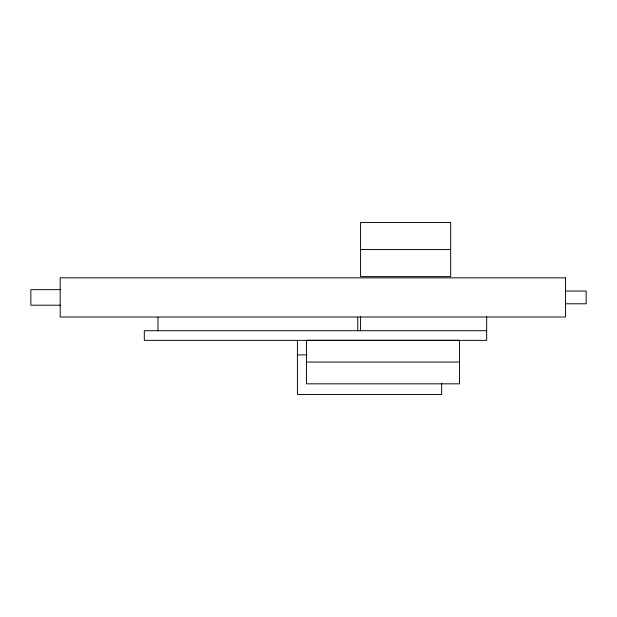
<?xml version="1.0" encoding="UTF-8"?>
<svg xmlns="http://www.w3.org/2000/svg" width="617" height="617" viewBox="0 0 617 617"><rect width="100%" height="100%" fill="white"/><g stroke="black" fill="none" stroke-linecap="round" stroke-linejoin="round"><path stroke-width="0.93" d="M360.583 249.561L450.665 249.561M60.188 289.651L30.85 289.651L30.85 305.191L60.188 305.191M565.504 291.054L586.15 291.054L586.15 303.788L565.504 303.788M486.666 330.712L144.316 330.712L144.316 340.368L486.666 340.368L486.666 316.544M297.417 354.914L307.035 354.914M306.448 362.063L459.48 362.063M441.656 383.149L441.656 394.494L297.417 394.494L297.417 340.368M360.583 316.475L360.583 330.712M357.783 317.292L357.783 330.712M157.967 317.292L157.967 330.712M450.665 222.506L360.583 222.506L360.583 276.609L450.665 276.609L450.665 222.506M565.504 277.835L60.188 277.835L60.188 317.007L565.504 317.007L565.504 277.835M459.48 340.299L306.448 340.299L306.448 383.828L459.48 383.828L459.48 340.299"/></g></svg>
